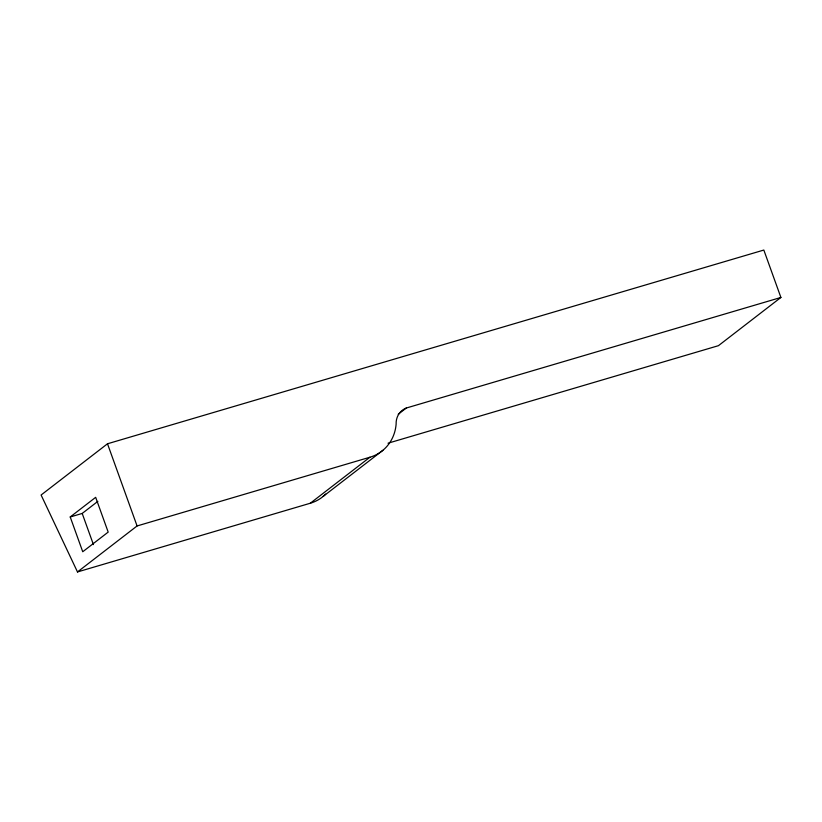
<?xml version="1.0" encoding="UTF-8"?>
<svg xmlns="http://www.w3.org/2000/svg" width="822" height="822" viewBox="0 0 822 822"><rect width="100%" height="100%" fill="white"/><g stroke="black" fill="none" stroke-linecap="round" stroke-linejoin="round"><path stroke-width="1.23" d="M388.025 443.202L718.428 345.682L780.9 297.461L763.833 250.052L107.497 443.777L41.1 495.019L77.484 571.948L310.315 503.228A42.261 36.137 27.6 0 0 325.646 494.063M70.219 516.976L95.671 497.331L108.185 532.101L82.734 551.747L70.219 516.976L82.2 513.442L97.869 501.348M77.484 571.948L137.079 525.957L369.921 457.227A43.196 39.353 52.3 0 0 396.122 424.152A18.68 17.026 52.3 0 1 406.284 408.031L780.9 297.461M398.218 414.257L406.284 408.031M310.315 503.228L369.921 457.227M323.067 496.478L382.898 450.302M107.497 443.777L137.079 525.957M82.2 513.442L93.431 544.606"/></g></svg>
